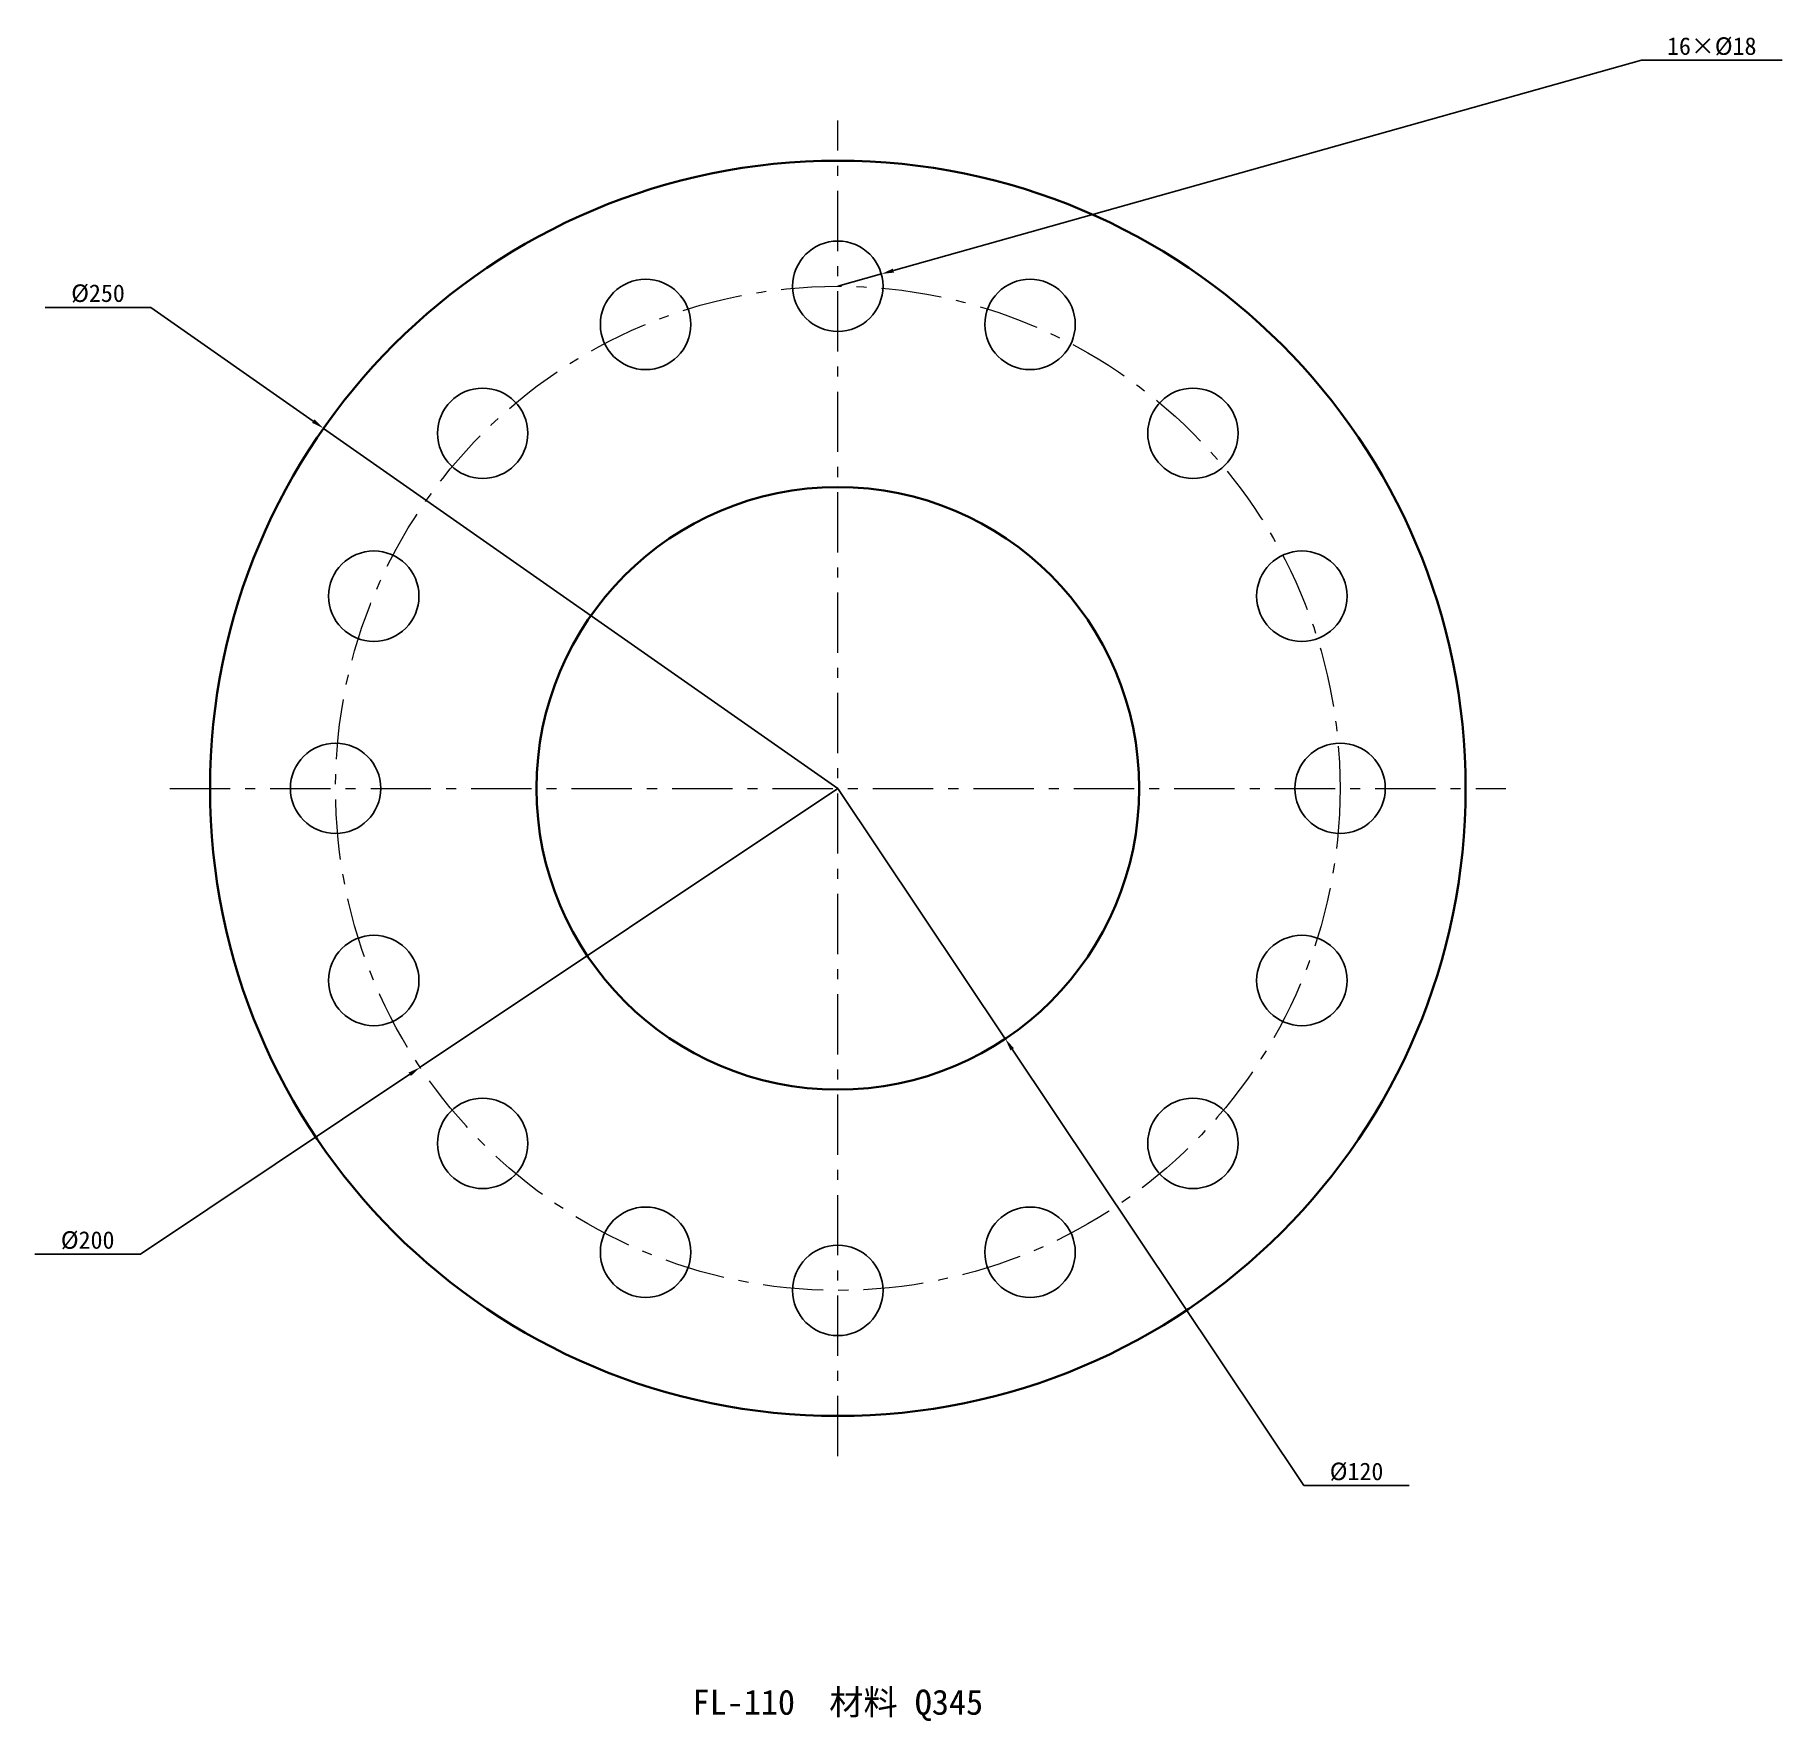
# Model space of a CAD drawing. Header units: millimetres. Extents: x -160 to 188, y -186 to 150.
import ezdxf
from ezdxf.enums import TextEntityAlignment as Align

# ---------------------------------------------------------------- set-up
doc = ezdxf.new("R2010")
doc.units = ezdxf.units.MM
doc.linetypes.add('CENTER', pattern=[20, 12, -3, 2, -3])
for name, color, linetype, lineweight in [('AXES', 7, 'CENTER', 13), ('BORE', 7, 'Continuous', 35), ('DIMENSIONS', 7, 'Continuous', 18), ('HOLES', 7, 'Continuous', 25), ('NOTES', 7, 'Continuous', 25), ('OUTER', 7, 'Continuous', 35), ('PITCH', 7, 'CENTER', 13)]:
    doc.layers.add(name, color=color, linetype=linetype, lineweight=lineweight)
doc.styles.add('CN', font='simhei.ttf')
doc.dimstyles.new('FLANGE_MM', dxfattribs={"dimtxt": 3.5, "dimasz": 2.5, "dimexe": 1.25, "dimexo": 0.625, "dimgap": 1, "dimtad": 1, "dimtih": 1, "dimtoh": 1, "dimdec": 0, "dimtxsty": 'CN', "dimcen": 0, "dimazin": 3, "dimtfac": 1, "dimtmove": 1, "dimatfit": 3})

msp = doc.modelspace()

# ---------------------------------------------------------------- linework, layer by layer
at = {"layer": 'AXES', "linetype": 'CENTER'}
for p, q in [((0, -133), (0, 133)), ((-133, 0), (133, 0))]:
    msp.add_line(p, q, dxfattribs=at)
at = {"layer": 'BORE'}
msp.add_circle((0, 0), 60, dxfattribs=at)
at = {"layer": 'HOLES'}
for centre in [(0, 100), (-38.27, 92.39), (38.27, 92.39), (-70.71, 70.71), (70.71, 70.71), (-92.39, 38.27), (92.39, 38.27), (-100, 0), (100, 0), (-92.39, -38.27), (92.39, -38.27), (-70.71, -70.71), (70.71, -70.71), (-38.27, -92.39), (38.27, -92.39), (0, -100)]:
    msp.add_circle(centre, 9, dxfattribs=at)
at = {"layer": 'OUTER'}
msp.add_circle((0, 0), 125, dxfattribs=at)
at = {"layer": 'PITCH', "linetype": 'CENTER'}
msp.add_circle((0, 0), 100, dxfattribs=at)

# ---------------------------------------------------------------- texts
at = {"layer": 'NOTES', "style": 'CN'}
msp.add_text('FL-110  材料 Q345', height=5, dxfattribs=at).set_placement((0, -182), align=Align.MIDDLE_CENTER)

# ---------------------------------------------------------------- dimensions: what is measured, and where the dimension line sits
at = {"layer": 'DIMENSIONS'}
for center, radius, location, text in [((0, 100), 9, (160, 145), '16×%%c18'), ((0, 0), 125, (-136.8, 95.79), '%%c250'), ((0, 0), 100, (-138.86, -92.78), '%%c200'), ((0, 0), 60, (92.78, -138.86), '%%c120')]:
    msp.add_diameter_dim(center=center, radius=radius, location=location, text=text, dimstyle='FLANGE_MM', dxfattribs=at).render()

doc.saveas('drawing.dxf')
